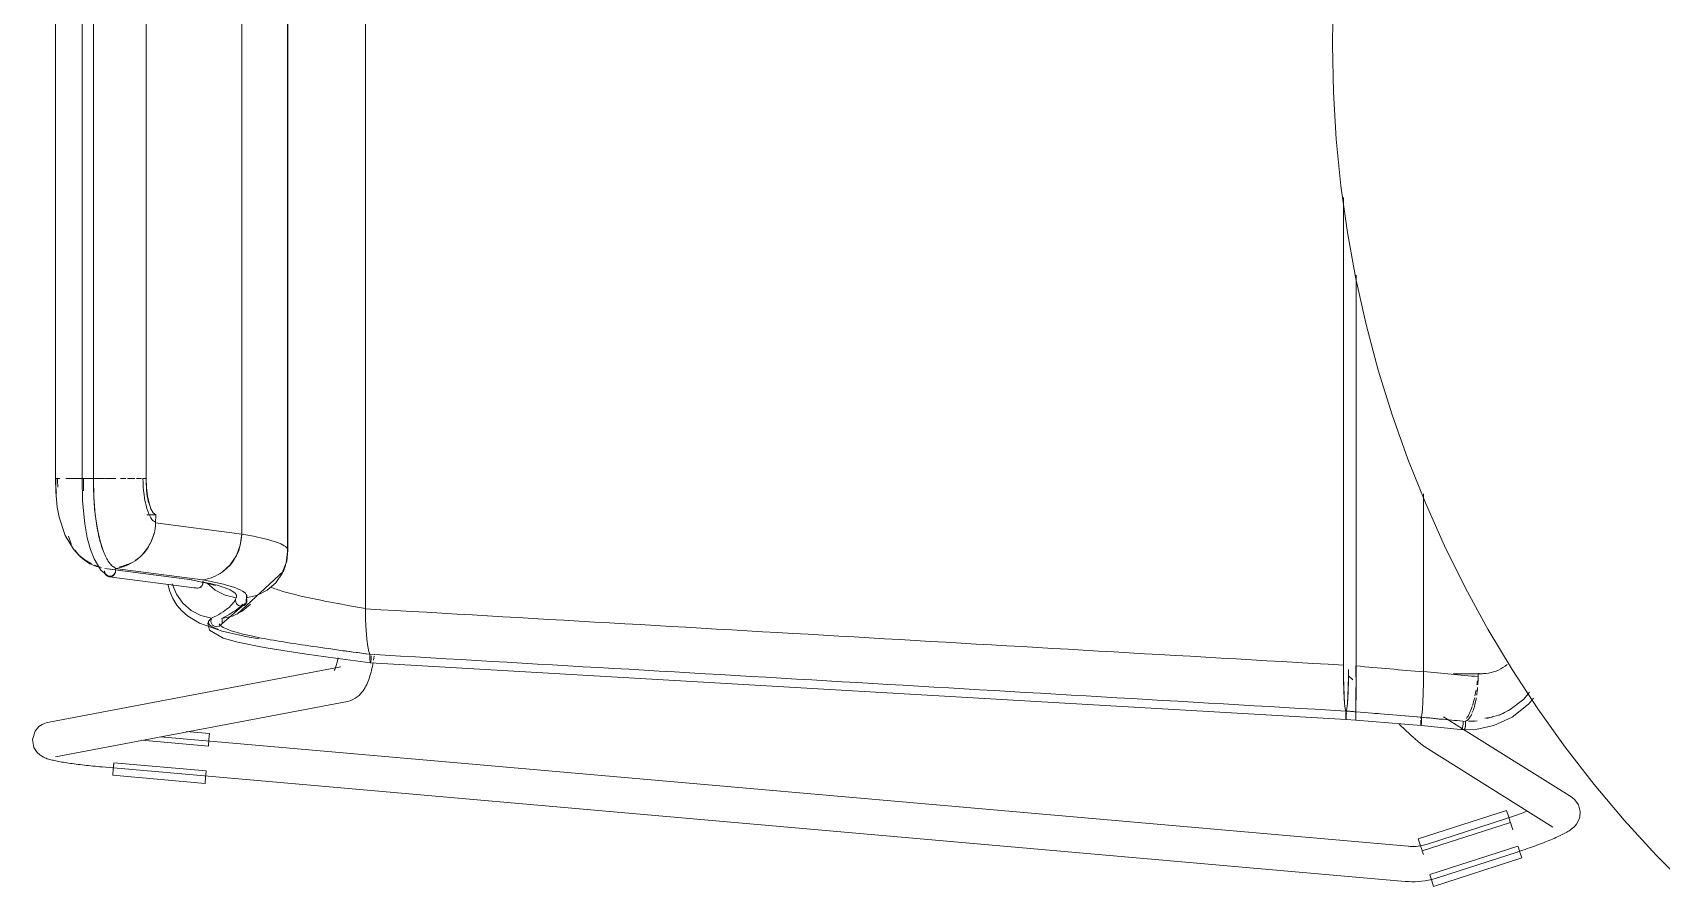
# Model space of a CAD drawing. Header units: millimetres. Extents: x 155927 to 326028, y -36033 to 97293.
# Drawn here: x 229478 to 230032, y 12018 to 12309 of the extents above; entities that cross this region are included whole.
import ezdxf

# ---------------------------------------------------------------- set-up
doc = ezdxf.new("R2010")
doc.units = ezdxf.units.MM
doc.header["$MEASUREMENT"] = 0
doc.layers.add('I-FURN', color=8, linetype='CONTINUOUS', lineweight=9)

msp = doc.modelspace()

# ---------------------------------------------------------------- linework, layer by layer
at = {"layer": 'I-FURN'}
for p, q in [((229591.35, 12496.86), (229591.35, 12113.46)), ((229591.35, 12113.38), (229591.35, 12496.86)), ((229564.85, 12477.55), (229564.85, 12132.77)), ((229564.85, 12132.77), (229564.85, 12477.55)), ((229549.25, 12471.51), (229549.25, 12138.8)), ((229549.25, 12138.8), (229549.25, 12471.51)), ((229485.88, 12452.58), (229485.88, 12157.73)), ((229494.92, 12452.58), (229494.92, 12157.73)), ((229498.88, 12157.73), (229498.88, 12452.58)), ((229516.72, 12452.58), (229516.72, 12157.73)), ((229516.78, 12157.73), (229516.78, 12452.58)), ((229565, 12133.3), (229565, 12438.1)), ((229920.48, 12313.79), (229920.38, 12305.16)), ((229920.38, 12305.16), (229920.7, 12289.16)), ((229920.7, 12289.16), (229921.66, 12273.19)), ((229921.66, 12273.19), (229923.26, 12257.27)), ((229923.26, 12257.27), (229925.49, 12241.43)), ((229924.08, 12253.3), (229924.08, 12094.21)), ((229924.08, 12094.21), (229924.08, 12253.3)), ((229925.49, 12241.43), (229928.36, 12225.69)), ((229928.36, 12225.69), (229931.85, 12210.08)), ((229928.4, 12226.94), (229928.4, 12093.94)), ((229928.4, 12093.94), (229928.4, 12226.94)), ((229931.85, 12210.08), (229935.96, 12194.62)), ((229935.96, 12194.62), (229940.69, 12179.33)), ((229940.69, 12179.33), (229946.03, 12164.25)), ((229946.03, 12164.25), (229951.96, 12149.39)), ((229485.88, 12157.73), (229486.05, 12157.73)), ((229485.96, 12153.21), (229485.88, 12157.73)), ((229487.37, 12157.73), (229485.9, 12157.73)), ((229491.98, 12157.73), (229489.4, 12157.73)), ((229492.13, 12157.73), (229495.16, 12157.73)), ((229495.16, 12157.73), (229492.15, 12157.73)), ((229498.87, 12157.73), (229494.92, 12157.73)), ((229495.06, 12150.17), (229494.92, 12157.73)), ((229494.92, 12157.73), (229494.99, 12157.73)), ((229494.99, 12157.73), (229495.18, 12157.73)), ((229495.18, 12157.73), (229495.49, 12157.73)), ((229495.49, 12157.73), (229495.88, 12157.73)), ((229495.88, 12157.73), (229496.33, 12157.73)), ((229496.33, 12157.73), (229496.82, 12157.73)), ((229496.82, 12157.73), (229497.32, 12157.73)), ((229497.32, 12157.73), (229497.8, 12157.73)), ((229497.8, 12157.73), (229498.21, 12157.73)), ((229498.21, 12157.73), (229498.54, 12157.73)), ((229498.54, 12157.73), (229498.77, 12157.73)), ((229498.77, 12157.73), (229498.87, 12157.73)), ((229498.85, 12157.73), (229502.66, 12157.73)), ((229502.66, 12157.73), (229498.85, 12157.73)), ((229498.88, 12157.73), (229498.96, 12151.32)), ((229506.41, 12157.73), (229502.86, 12157.73)), ((229509.88, 12157.73), (229508.04, 12157.73)), ((229510.37, 12157.73), (229511.69, 12157.73)), ((229512.87, 12157.73), (229511.68, 12157.73)), ((229515.19, 12157.73), (229513.45, 12157.73)), ((229516.89, 12154.69), (229516.78, 12157.73)), ((229517.21, 12151.84), (229516.89, 12154.69)), ((229486.48, 12148), (229485.96, 12153.21)), ((229487.13, 12144.51), (229486.48, 12148)), ((229495.86, 12142.28), (229495.06, 12150.17)), ((229498.96, 12151.32), (229499.44, 12145.33)), ((229517.72, 12149.35), (229517.21, 12151.84)), ((229518.39, 12147.37), (229517.72, 12149.35)), ((229951.36, 12092), (229951.36, 12152.49)), ((229951.36, 12152.49), (229951.36, 12092)), ((229951.96, 12149.39), (229958.48, 12134.78)), ((229489.15, 12138.36), (229487.13, 12144.51)), ((229496.73, 12137.57), (229495.86, 12142.28)), ((229499.44, 12145.33), (229500.27, 12139.9)), ((229517.03, 12145.38), (229520.04, 12145.38)), ((229519.18, 12146.02), (229518.39, 12147.37)), ((229520.04, 12145.38), (229519.18, 12146.02)), ((229519.97, 12142.66), (229520.04, 12145.38)), ((229549.25, 12138.8), (229519.97, 12142.66)), ((229492.02, 12133.64), (229489.15, 12138.36)), ((229497.81, 12133.53), (229496.73, 12137.57)), ((229500.27, 12139.9), (229501.08, 12136.4)), ((229548.77, 12135.03), (229549.25, 12138.8)), ((229493.86, 12131.66), (229492.02, 12133.64)), ((229495.93, 12129.99), (229493.86, 12131.66)), ((229499, 12130.36), (229497.81, 12133.53)), ((229501.08, 12136.4), (229501.95, 12133.57)), ((229501.95, 12133.57), (229502.14, 12133.06)), ((229545.37, 12128.37), (229547.45, 12131.49)), ((229547.45, 12131.49), (229548.77, 12135.03)), ((229564.84, 12132.77), (229564.37, 12128.98)), ((229564.37, 12128.97), (229564.85, 12132.77)), ((229564.56, 12129.55), (229565, 12133.3)), ((229958.48, 12134.78), (229965.59, 12120.45)), ((229498.19, 12128.66), (229495.93, 12129.99)), ((229501.3, 12126.53), (229499, 12130.36)), ((229503.69, 12124.64), (229501.3, 12126.53)), ((229532.32, 12123.27), (229502.63, 12127.12)), ((229508.6, 12126.35), (229503.82, 12126.97)), ((229535.87, 12123.25), (229506.17, 12127.1)), ((229542.63, 12125.88), (229545.37, 12128.37)), ((229547.73, 12111.59), (229563.43, 12126.19)), ((229562.83, 12125.09), (229564.56, 12129.55)), ((229564.37, 12128.98), (229563, 12125.41)), ((229563.01, 12125.4), (229564.37, 12128.97)), ((229563.43, 12126.19), (229564.13, 12128.11)), ((229533.96, 12120.42), (229504.19, 12124.28)), ((229524.11, 12121.74), (229524.77, 12119.23)), ((229525.63, 12121.88), (229527.03, 12118.36)), ((229537.83, 12122.02), (229531.54, 12123.4)), ((229533.29, 12120.66), (229533.73, 12120.48)), ((229533.73, 12120.48), (229534.2, 12120.41)), ((229534.2, 12120.41), (229534.67, 12120.48)), ((229534.67, 12120.48), (229535.11, 12120.67)), ((229535.11, 12120.67), (229535.49, 12120.96)), ((229535.49, 12120.96), (229535.79, 12121.34)), ((229535.79, 12121.34), (229535.98, 12121.8)), ((229535.98, 12121.8), (229536.06, 12122.29)), ((229536.06, 12122.29), (229536.03, 12122.78)), ((229537.36, 12122.27), (229540.24, 12119.76)), ((229540.27, 12121.27), (229537.83, 12122.02)), ((229560.83, 12122.27), (229557.96, 12119.76)), ((229557.96, 12119.76), (229560.84, 12122.27)), ((229563, 12125.41), (229560.83, 12122.27)), ((229560.84, 12122.27), (229563.01, 12125.4)), ((229965.59, 12120.45), (229973.26, 12106.41)), ((229524.77, 12119.23), (229525.8, 12116.86)), ((229525.8, 12116.86), (229527.18, 12114.67)), ((229527.03, 12118.36), (229529.2, 12115.28)), ((229527.18, 12114.67), (229528.86, 12112.69)), ((229529.2, 12115.28), (229532.03, 12112.8)), ((229540.24, 12119.76), (229543.63, 12118.01)), ((229541.54, 12107.48), (229550.95, 12115.6)), ((229543.63, 12118.01), (229547.35, 12117.11)), ((229547.06, 12116.44), (229547.24, 12116.87)), ((229547.15, 12116.15), (229547.19, 12116.65)), ((229547.19, 12116.64), (229547.15, 12116.15)), ((229547.23, 12115.66), (229547.15, 12116.15)), ((229547.15, 12116.15), (229547.23, 12115.65)), ((229547.19, 12116.65), (229547.35, 12117.12)), ((229547.35, 12117.11), (229547.19, 12116.64)), ((229547.43, 12115.21), (229547.23, 12115.66)), ((229547.23, 12115.65), (229547.43, 12115.2)), ((229547.75, 12114.82), (229547.43, 12115.21)), ((229547.43, 12115.2), (229547.75, 12114.82)), ((229548.15, 12114.53), (229547.75, 12114.82)), ((229547.75, 12114.82), (229548.15, 12114.53)), ((229548.61, 12114.34), (229548.15, 12114.53)), ((229548.15, 12114.53), (229548.61, 12114.34)), ((229552.24, 12114.93), (229549.4, 12112.54)), ((229549.4, 12112.53), (229552.24, 12114.93)), ((229550.05, 12114.53), (229549.59, 12114.34)), ((229549.59, 12114.34), (229550.05, 12114.53)), ((229550.45, 12114.82), (229550.05, 12114.53)), ((229550.05, 12114.53), (229550.46, 12114.82)), ((229550.77, 12115.21), (229550.45, 12114.82)), ((229550.46, 12114.82), (229550.77, 12115.2)), ((229550.97, 12115.66), (229550.77, 12115.21)), ((229550.77, 12115.2), (229550.97, 12115.65)), ((229550.82, 12115.3), (229550.87, 12118.18)), ((229550.85, 12117.11), (229554.57, 12118.01)), ((229550.85, 12117.12), (229551.01, 12116.65)), ((229551.02, 12116.64), (229550.85, 12117.11)), ((229551.05, 12116.15), (229550.97, 12115.66)), ((229550.97, 12115.65), (229551.05, 12116.15)), ((229551.01, 12116.65), (229551.05, 12116.15)), ((229551.05, 12116.15), (229551.02, 12116.64)), ((229557.96, 12119.76), (229554.57, 12118.01)), ((229554.57, 12118.01), (229557.96, 12119.76)), ((229528.86, 12112.69), (229530.82, 12110.95)), ((229530.82, 12110.95), (229534.94, 12108.45)), ((229532.03, 12112.8), (229535.35, 12111.06)), ((229535.35, 12111.06), (229538.98, 12110.16)), ((229537.76, 12108.33), (229538.06, 12109.25)), ((229538.77, 12109.19), (229538.82, 12109.69)), ((229538.81, 12109.68), (229538.77, 12109.19)), ((229538.85, 12108.69), (229538.77, 12109.19)), ((229538.77, 12109.19), (229538.85, 12108.69)), ((229538.98, 12110.16), (229538.81, 12109.68)), ((229538.82, 12109.69), (229538.98, 12110.16)), ((229546.08, 12110.9), (229542.46, 12110.1)), ((229542.46, 12110.1), (229542.61, 12109.63)), ((229542.47, 12110.1), (229546.08, 12110.89)), ((229542.62, 12109.63), (229542.47, 12110.1)), ((229542.64, 12109.13), (229542.55, 12108.64)), ((229542.56, 12108.64), (229542.65, 12109.13)), ((229542.61, 12109.63), (229542.64, 12109.13)), ((229542.65, 12109.13), (229542.62, 12109.63)), ((229549.4, 12112.54), (229546.08, 12110.9)), ((229546.08, 12110.89), (229549.4, 12112.53)), ((229549.1, 12114.28), (229548.61, 12114.34)), ((229548.61, 12114.34), (229549.1, 12114.27)), ((229549.59, 12114.34), (229549.1, 12114.28)), ((229549.1, 12114.27), (229549.59, 12114.34)), ((229591.35, 12113.46), (229591.4, 12109.69)), ((229591.41, 12109.69), (229591.35, 12113.38)), ((229591.4, 12109.69), (229591.56, 12106.15)), ((229591.56, 12106.15), (229591.41, 12109.63)), ((229534.94, 12108.45), (229542.56, 12105.77)), ((229538.29, 12106.15), (229537.76, 12108.33)), ((229542.93, 12103.38), (229538.29, 12106.15)), ((229539.04, 12108.24), (229538.85, 12108.69)), ((229538.85, 12108.69), (229539.04, 12108.24)), ((229539.35, 12107.85), (229539.04, 12108.24)), ((229539.04, 12108.24), (229539.35, 12107.85)), ((229539.74, 12107.55), (229539.35, 12107.85)), ((229539.35, 12107.85), (229539.74, 12107.55)), ((229540.2, 12107.36), (229539.74, 12107.55)), ((229539.74, 12107.55), (229540.2, 12107.35)), ((229540.68, 12107.28), (229540.2, 12107.36)), ((229540.2, 12107.35), (229540.68, 12107.28)), ((229541.17, 12107.34), (229540.68, 12107.28)), ((229540.68, 12107.28), (229541.17, 12107.34)), ((229541.63, 12107.52), (229541.17, 12107.34)), ((229541.17, 12107.34), (229541.63, 12107.52)), ((229541.81, 12107.63), (229541.59, 12107.5)), ((229542.03, 12107.81), (229541.63, 12107.52)), ((229541.63, 12107.52), (229542.03, 12107.81)), ((229542.35, 12108.19), (229542.03, 12107.81)), ((229542.03, 12107.81), (229542.35, 12108.19)), ((229542.55, 12108.64), (229542.35, 12108.19)), ((229542.35, 12108.19), (229542.56, 12108.64)), ((229542.56, 12105.77), (229551.08, 12103.88)), ((229551.08, 12103.88), (229555.15, 12103.15)), ((229591.56, 12106.15), (229591.8, 12103.05)), ((229591.8, 12103.05), (229591.56, 12106.11)), ((229973.26, 12106.41), (229981.48, 12092.68)), ((229547.92, 12101.97), (229542.93, 12103.38)), ((229556.94, 12100.17), (229547.92, 12101.97)), ((229563.26, 12099.13), (229556.94, 12100.17)), ((229571.28, 12097.95), (229563.26, 12099.13)), ((229581.21, 12096.6), (229571.28, 12097.95)), ((229591.8, 12103.05), (229592.11, 12100.56)), ((229592.11, 12100.56), (229591.8, 12103.02)), ((229592.11, 12100.56), (229592.48, 12098.81)), ((229592.48, 12098.81), (229592.11, 12100.55)), ((229592.88, 12097.91), (229592.48, 12098.81)), ((229592.48, 12098.81), (229592.88, 12097.91)), ((229592.88, 12097.91), (229592.86, 12097.44)), ((229592.86, 12097.44), (229592.88, 12097.91)), ((229582.98, 12093.64), (229483.69, 12074.83)), ((229580.75, 12092.42), (229580.77, 12092.44)), ((229580.77, 12092.44), (229580.81, 12092.52)), ((229580.81, 12092.52), (229580.86, 12092.6)), ((229580.86, 12092.6), (229580.93, 12092.76)), ((229580.93, 12092.76), (229581.02, 12092.95)), ((229581.02, 12092.95), (229581.12, 12093.18)), ((229581.12, 12093.18), (229581.22, 12093.45)), ((229593.06, 12095.04), (229581.21, 12096.6)), ((229581.22, 12093.45), (229581.32, 12093.76)), ((229581.32, 12093.76), (229581.43, 12094.09)), ((229581.43, 12094.09), (229581.54, 12094.46)), ((229581.54, 12094.46), (229581.65, 12094.85)), ((229581.65, 12094.85), (229581.75, 12095.27)), ((229581.75, 12095.27), (229581.86, 12095.72)), ((229581.86, 12095.72), (229581.96, 12096.19)), ((229581.96, 12096.19), (229582.06, 12096.68)), ((229592.86, 12097.44), (229592.85, 12096.94)), ((229592.85, 12096.94), (229592.86, 12097.44)), ((229592.85, 12096.94), (229592.86, 12096.45)), ((229592.86, 12096.44), (229592.85, 12096.94)), ((229592.86, 12096.45), (229592.88, 12095.99)), ((229592.88, 12095.99), (229592.86, 12096.44)), ((229592.88, 12095.99), (229592.92, 12095.61)), ((229592.92, 12095.6), (229592.88, 12095.99)), ((229592.92, 12095.61), (229592.96, 12095.31)), ((229592.96, 12095.3), (229592.92, 12095.6)), ((229592.96, 12095.31), (229593.01, 12095.12)), ((229593.01, 12095.11), (229592.96, 12095.3)), ((229593.01, 12095.12), (229593.06, 12095.04)), ((229593.06, 12095.04), (229593.01, 12095.11)), ((229593.06, 12095.04), (229593.12, 12095.11)), ((229593.12, 12095.1), (229593.06, 12095.04)), ((229593.06, 12095.04), (229924.97, 12075.75)), ((229593.12, 12095.11), (229593.17, 12095.29)), ((229593.17, 12095.29), (229593.12, 12095.1)), ((229593.17, 12095.29), (229593.21, 12095.58)), ((229593.21, 12095.58), (229593.17, 12095.29)), ((229593.21, 12095.58), (229593.25, 12095.96)), ((229593.25, 12095.96), (229593.21, 12095.58)), ((229593.25, 12095.96), (229593.27, 12096.41)), ((229593.27, 12096.41), (229593.25, 12095.96)), ((229593.25, 12091.8), (229593.42, 12092.45)), ((229593.27, 12096.41), (229593.28, 12096.9)), ((229593.28, 12096.9), (229593.27, 12096.41)), ((229593.28, 12096.9), (229593.28, 12097.4)), ((229593.28, 12097.4), (229593.28, 12096.9)), ((229593.42, 12092.45), (229593.57, 12093.1)), ((229593.57, 12093.1), (229593.71, 12093.77)), ((229593.71, 12093.77), (229593.85, 12094.45)), ((229593.85, 12094.45), (229593.97, 12095.15)), ((229594.09, 12095.85), (229594.2, 12096.56)), ((229594.2, 12096.56), (229594.3, 12097.29)), ((229924.08, 12094.21), (229924.11, 12090.42)), ((229925.84, 12090.41), (229925.86, 12092.67)), ((229928.27, 12090.15), (229928.27, 12093.93)), ((229928.27, 12093.93), (229928.27, 12090.15)), ((229928.4, 12093.94), (229928.39, 12090.16)), ((229928.39, 12090.15), (229928.4, 12093.94)), ((229981.48, 12092.68), (229990.25, 12079.3)), ((229591.23, 12086.56), (229591.52, 12087.1)), ((229591.52, 12087.1), (229591.79, 12087.65)), ((229591.79, 12087.65), (229592.04, 12088.21)), ((229592.04, 12088.21), (229592.28, 12088.78)), ((229592.28, 12088.78), (229592.5, 12089.36)), ((229592.5, 12089.36), (229592.71, 12089.95)), ((229592.71, 12089.95), (229592.9, 12090.56)), ((229592.9, 12090.56), (229593.08, 12091.17)), ((229593.08, 12091.17), (229593.25, 12091.8)), ((229924.11, 12090.42), (229924.18, 12086.86)), ((229924.18, 12086.86), (229924.31, 12083.73)), ((229925.64, 12083.74), (229925.76, 12086.86)), ((229925.72, 12090.72), (229927.25, 12089.24)), ((229925.76, 12086.86), (229925.84, 12090.41)), ((229928.39, 12090.15), (229928.39, 12086.59)), ((229928.39, 12086.59), (229928.39, 12090.15)), ((229951.34, 12088.14), (229951.26, 12084.7)), ((229951.26, 12084.7), (229951.34, 12088.14)), ((229951.34, 12088.24), (229951.36, 12092)), ((229951.36, 12091.88), (229951.34, 12088.24)), ((229961.41, 12091.29), (229971.16, 12091.29)), ((229969.92, 12091.35), (229969.92, 12090.3)), ((229485.93, 12063.04), (229585.22, 12081.85)), ((229585.22, 12081.85), (229586.2, 12082.11)), ((229586.2, 12082.11), (229587.1, 12082.47)), ((229587.1, 12082.47), (229587.89, 12082.91)), ((229587.89, 12082.91), (229588.58, 12083.39)), ((229588.58, 12083.39), (229589.17, 12083.9)), ((229589.17, 12083.9), (229589.69, 12084.42)), ((229589.69, 12084.42), (229590.15, 12084.95)), ((229590.15, 12084.95), (229590.55, 12085.49)), ((229590.55, 12085.49), (229590.91, 12086.02)), ((229590.91, 12086.02), (229591.23, 12086.56)), ((229924.31, 12083.73), (229924.47, 12081.23)), ((229924.47, 12081.23), (229924.66, 12079.48)), ((229925.28, 12079.5), (229925.48, 12081.25)), ((229925.48, 12081.25), (229925.64, 12083.74)), ((229928.29, 12083.47), (229928.28, 12086.6)), ((229928.28, 12086.59), (229928.29, 12083.47)), ((229928.3, 12080.97), (229928.29, 12083.47)), ((229928.29, 12083.47), (229928.3, 12080.97)), ((229928.38, 12083.45), (229928.37, 12080.95)), ((229928.37, 12080.95), (229928.38, 12083.45)), ((229928.39, 12086.59), (229928.38, 12083.46)), ((229928.38, 12083.45), (229928.39, 12086.59)), ((229951, 12079.13), (229951.15, 12081.61)), ((229951.15, 12081.56), (229951, 12079.12)), ((229951.15, 12081.61), (229951.26, 12084.7)), ((229951.26, 12084.64), (229951.15, 12081.6)), ((229985.42, 12082.62), (229980.85, 12079.13)), ((229987.42, 12085.01), (229985.42, 12082.62)), ((229988.77, 12082.99), (229987.08, 12080.89)), ((229924.66, 12079.48), (229924.87, 12078.59)), ((229924.87, 12078.59), (229924.86, 12078.12)), ((229924.86, 12078.12), (229924.86, 12077.62)), ((229924.86, 12077.62), (229924.87, 12077.13)), ((229924.87, 12077.13), (229924.88, 12076.68)), ((229924.88, 12076.68), (229924.9, 12076.3)), ((229924.9, 12076.3), (229924.92, 12076.01)), ((229924.92, 12076.01), (229924.95, 12075.82)), ((229924.95, 12075.82), (229924.97, 12075.75)), ((229924.97, 12075.75), (229925, 12075.82)), ((229928.33, 12075.48), (229924.97, 12075.75)), ((229925, 12075.82), (229925.03, 12076.01)), ((229925.03, 12076.01), (229925.05, 12076.3)), ((229925.05, 12076.3), (229925.07, 12076.69)), ((229925.07, 12078.59), (229925.28, 12079.5)), ((229925.08, 12078.13), (229925.07, 12078.59)), ((229925.07, 12076.69), (229925.08, 12077.14)), ((229925.08, 12077.63), (229925.08, 12078.13)), ((229925.08, 12077.14), (229925.08, 12077.63)), ((229928.31, 12079.22), (229928.3, 12080.97)), ((229928.3, 12080.97), (229928.31, 12079.22)), ((229928.32, 12077.85), (229928.33, 12078.32)), ((229928.33, 12078.32), (229928.32, 12077.85)), ((229928.32, 12077.36), (229928.32, 12077.85)), ((229928.32, 12077.85), (229928.32, 12077.35)), ((229928.33, 12076.87), (229928.32, 12077.36)), ((229928.32, 12077.35), (229928.33, 12076.86)), ((229928.33, 12076.42), (229928.33, 12076.87)), ((229928.33, 12076.86), (229928.33, 12076.41)), ((229928.33, 12076.03), (229928.33, 12076.42)), ((229928.33, 12076.41), (229928.33, 12076.03)), ((229928.35, 12079.21), (229928.34, 12078.32)), ((229928.34, 12078.32), (229928.35, 12079.2)), ((229928.34, 12078.32), (229928.34, 12077.85)), ((229928.34, 12077.84), (229928.34, 12078.32)), ((229928.34, 12077.85), (229928.34, 12077.35)), ((229928.34, 12077.35), (229928.34, 12077.84)), ((229928.34, 12077.35), (229928.34, 12076.86)), ((229928.34, 12076.86), (229928.34, 12077.35)), ((229928.34, 12076.86), (229928.34, 12076.41)), ((229928.34, 12076.41), (229928.34, 12076.86)), ((229928.34, 12076.41), (229928.34, 12076.03)), ((229928.34, 12076.02), (229928.34, 12076.41)), ((229928.34, 12076.03), (229928.34, 12075.73)), ((229928.34, 12075.73), (229928.34, 12076.02)), ((229928.37, 12080.68), (229928.35, 12079.21)), ((229928.35, 12079.2), (229928.37, 12080.68)), ((229950.44, 12076.49), (229950.43, 12076.02)), ((229950.43, 12076.02), (229950.44, 12076.49)), ((229950.82, 12077.39), (229950.63, 12076.5)), ((229950.63, 12076.5), (229950.82, 12077.39)), ((229950.63, 12076.03), (229950.63, 12076.5)), ((229950.63, 12076.5), (229950.63, 12076.03)), ((229950.64, 12075.53), (229950.63, 12076.03)), ((229950.63, 12076.03), (229950.64, 12075.54)), ((229950.82, 12077.39), (229951, 12079.13)), ((229951, 12079.11), (229950.82, 12077.39)), ((229964.62, 12072.53), (229958.17, 12076.57)), ((229981.55, 12076.55), (229975.24, 12073.65)), ((229980.85, 12079.13), (229977.16, 12077.22)), ((229987.08, 12080.89), (229981.55, 12076.55)), ((229990.25, 12079.3), (229999.55, 12066.28)), ((229478.93, 12071.69), (229478.1, 12068.94)), ((229478.93, 12071.69), (229480.26, 12073.27)), ((229480.26, 12073.27), (229481.34, 12074.01)), ((229481.34, 12074.01), (229482.14, 12074.39)), ((229482.14, 12074.39), (229482.76, 12074.6)), ((229482.76, 12074.6), (229483.28, 12074.74)), ((229483.28, 12074.74), (229483.69, 12074.83)), ((229538.28, 12070.89), (229530.38, 12071.59)), ((229538.28, 12070.89), (229538.1, 12068.85)), ((229928.33, 12075.55), (229928.33, 12075.48)), ((229928.33, 12075.48), (229928.33, 12075.55)), ((229928.33, 12075.54), (229928.33, 12075.48)), ((229928.33, 12075.48), (229928.33, 12075.54)), ((229928.33, 12075.48), (229950.53, 12073.65)), ((229943.49, 12073.68), (229943.02, 12074.12)), ((229943.96, 12073.25), (229943.49, 12073.68)), ((229944.41, 12072.82), (229943.96, 12073.25)), ((229944.85, 12072.41), (229944.41, 12072.82)), ((229945.29, 12072.01), (229944.85, 12072.41)), ((229945.71, 12071.62), (229945.29, 12072.01)), ((229946.13, 12071.24), (229945.71, 12071.62)), ((229946.53, 12070.87), (229946.13, 12071.24)), ((229946.92, 12070.51), (229946.53, 12070.87)), ((229947.3, 12070.17), (229946.92, 12070.51)), ((229947.66, 12069.84), (229947.3, 12070.17)), ((229950.43, 12075.52), (229950.43, 12075.03)), ((229950.43, 12075.03), (229950.43, 12075.52)), ((229950.43, 12075.03), (229950.45, 12074.58)), ((229950.45, 12074.58), (229950.43, 12075.03)), ((229950.45, 12074.58), (229950.46, 12074.19)), ((229950.46, 12074.2), (229950.45, 12074.58)), ((229950.48, 12073.9), (229950.46, 12074.2)), ((229950.46, 12074.19), (229950.48, 12073.9)), ((229950.48, 12073.9), (229950.51, 12073.71)), ((229950.51, 12073.72), (229950.48, 12073.9)), ((229950.53, 12073.65), (229950.51, 12073.72)), ((229950.51, 12073.71), (229950.53, 12073.65)), ((229950.56, 12073.72), (229950.53, 12073.65)), ((229950.53, 12073.65), (229950.56, 12073.72)), ((229950.53, 12073.65), (229965.02, 12072.23)), ((229950.56, 12073.72), (229950.58, 12073.91)), ((229950.61, 12074.21), (229950.58, 12073.91)), ((229950.58, 12073.91), (229950.61, 12074.2)), ((229950.61, 12074.2), (229950.62, 12074.59)), ((229950.62, 12074.59), (229950.61, 12074.21)), ((229950.63, 12075.05), (229950.62, 12074.59)), ((229950.62, 12074.59), (229950.63, 12075.04)), ((229950.64, 12075.54), (229950.63, 12075.05)), ((229950.63, 12075.04), (229950.64, 12075.53)), ((229969.59, 12072.44), (229964.13, 12072.35)), ((230001.76, 12049.26), (229964.99, 12072.3)), ((229975.24, 12073.65), (229969.59, 12072.44)), ((229478.1, 12068.94), (229478.58, 12066.18)), ((229478.58, 12066.18), (229479.62, 12064.52)), ((229515.3, 12068.65), (229537.91, 12066.66)), ((229946.15, 12032.56), (229521.65, 12069.86)), ((229538.1, 12068.85), (229537.92, 12066.78)), ((229948.01, 12069.52), (229947.66, 12069.84)), ((229948.35, 12069.22), (229948.01, 12069.52)), ((229948.67, 12068.93), (229948.35, 12069.22)), ((229948.98, 12068.66), (229948.67, 12068.93)), ((229949.28, 12068.4), (229948.98, 12068.66)), ((229949.56, 12068.16), (229949.28, 12068.4)), ((229949.82, 12067.93), (229949.56, 12068.16)), ((229950.07, 12067.72), (229949.82, 12067.93)), ((229950.31, 12067.52), (229950.07, 12067.72)), ((229950.55, 12067.33), (229950.31, 12067.52)), ((229950.77, 12067.15), (229950.55, 12067.33)), ((229950.99, 12066.97), (229950.77, 12067.15)), ((229951.22, 12066.8), (229950.99, 12066.97)), ((229951.48, 12066.62), (229951.22, 12066.8)), ((229951.8, 12066.4), (229951.48, 12066.62)), ((229951.8, 12066.4), (229995.38, 12039.1)), ((229999.55, 12066.28), (230009.35, 12053.64)), ((229479.62, 12064.52), (229480.53, 12063.67)), ((229480.53, 12063.67), (229481.24, 12063.19)), ((229481.24, 12063.19), (229481.8, 12062.89)), ((229481.8, 12062.89), (229482.27, 12062.67)), ((229482.27, 12062.67), (229482.7, 12062.5)), ((229482.7, 12062.5), (229483.1, 12062.36)), ((229483.1, 12062.36), (229483.5, 12062.23)), ((229483.5, 12062.23), (229483.89, 12062.12)), ((229483.89, 12062.12), (229484.3, 12062.01)), ((229484.3, 12062.01), (229484.71, 12061.91)), ((229484.71, 12061.91), (229485.14, 12061.81)), ((229485.14, 12061.81), (229485.58, 12061.71)), ((229485.58, 12061.71), (229486.04, 12061.61)), ((229486.04, 12061.61), (229486.52, 12061.52)), ((229486.52, 12061.52), (229487.01, 12061.42)), ((229487.01, 12061.42), (229487.53, 12061.33)), ((229487.53, 12061.33), (229488.06, 12061.23)), ((229488.06, 12061.23), (229488.61, 12061.14)), ((229488.61, 12061.14), (229489.18, 12061.05)), ((229489.18, 12061.05), (229489.77, 12060.96)), ((229489.77, 12060.96), (229490.37, 12060.87)), ((229490.37, 12060.87), (229490.99, 12060.78)), ((229490.99, 12060.78), (229491.62, 12060.69)), ((229491.62, 12060.69), (229492.27, 12060.6)), ((229492.27, 12060.6), (229492.94, 12060.51)), ((229492.94, 12060.51), (229493.61, 12060.42)), ((229493.61, 12060.42), (229494.3, 12060.34)), ((229494.3, 12060.34), (229495, 12060.25)), ((229495, 12060.25), (229495.71, 12060.17)), ((229495.71, 12060.17), (229496.43, 12060.09)), ((229496.43, 12060.09), (229497.15, 12060.01)), ((229497.15, 12060.01), (229497.88, 12059.93)), ((229497.88, 12059.93), (229498.62, 12059.85)), ((229498.62, 12059.85), (229499.37, 12059.78)), ((229499.37, 12059.78), (229500.12, 12059.71)), ((229500.12, 12059.71), (229500.87, 12059.64)), ((229500.87, 12059.64), (229501.62, 12059.57)), ((229501.62, 12059.57), (229501.78, 12059.56)), ((229501.78, 12059.56), (229945.1, 12020.61)), ((229505.56, 12058.78), (229505.74, 12060.85)), ((229537.17, 12058.21), (229505.75, 12060.97)), ((229505.38, 12056.74), (229505.56, 12058.78)), ((229536.79, 12053.98), (229505.38, 12056.74)), ((229536.97, 12056.03), (229536.79, 12053.98)), ((229537.15, 12058.09), (229536.97, 12056.03)), ((230009.35, 12053.64), (230019.66, 12041.4)), ((230002.88, 12048.37), (230001.76, 12049.26)), ((230002.88, 12048.37), (230004.1, 12046.64)), ((229979.57, 12044.74), (229949.57, 12035.05)), ((229979.57, 12044.74), (229980.2, 12042.78)), ((229980.2, 12042.78), (229980.84, 12040.81)), ((229981.23, 12042.58), (229980.54, 12042.35)), ((229981.92, 12042.82), (229981.23, 12042.58)), ((229982.6, 12043.05), (229981.92, 12042.82)), ((229983.27, 12043.28), (229982.6, 12043.05)), ((229983.94, 12043.52), (229983.27, 12043.28)), ((229984.59, 12043.76), (229983.94, 12043.52)), ((229985.24, 12043.99), (229984.59, 12043.76)), ((229985.88, 12044.23), (229985.24, 12043.99)), ((229986.5, 12044.46), (229985.88, 12044.23)), ((230004.52, 12042.44), (230003.99, 12041.06)), ((230004.1, 12046.64), (230004.69, 12044.41)), ((230004.69, 12044.41), (230004.52, 12042.44)), ((229950.87, 12031.01), (229980.88, 12040.69)), ((229979.52, 12042.02), (229952.71, 12033.31)), ((229979.85, 12042.13), (229979.52, 12042.02)), ((229980.54, 12042.35), (229979.85, 12042.13)), ((229981.71, 12038.12), (229980.91, 12040.6)), ((229999.21, 12036.9), (229998.77, 12036.67)), ((229999.64, 12037.13), (229999.21, 12036.9)), ((230000.05, 12037.36), (229999.64, 12037.13)), ((230000.45, 12037.59), (230000.05, 12037.36)), ((230000.84, 12037.84), (230000.45, 12037.59)), ((230001.22, 12038.09), (230000.84, 12037.84)), ((230001.61, 12038.37), (230001.22, 12038.09)), ((230002.02, 12038.68), (230001.61, 12038.37)), ((230002.44, 12039.05), (230002.02, 12038.68)), ((230002.91, 12039.52), (230002.44, 12039.05)), ((230003.43, 12040.14), (230002.91, 12039.52)), ((230003.99, 12041.06), (230003.43, 12040.14)), ((230019.66, 12041.4), (230030.45, 12029.59)), ((229946.18, 12032.56), (229946.15, 12032.56)), ((229946.84, 12032.51), (229946.18, 12032.56)), ((229947.5, 12032.5), (229946.84, 12032.51)), ((229948.16, 12032.51), (229947.5, 12032.5)), ((229948.82, 12032.54), (229948.16, 12032.51)), ((229949.48, 12032.6), (229948.82, 12032.54)), ((229950.14, 12032.69), (229949.48, 12032.6)), ((229950.2, 12033.1), (229949.57, 12035.05)), ((229950.79, 12032.81), (229950.14, 12032.69)), ((229950.83, 12031.12), (229950.2, 12033.1)), ((229951.44, 12032.95), (229950.79, 12032.81)), ((229952.08, 12033.11), (229951.44, 12032.95)), ((229952.71, 12033.31), (229952.08, 12033.11)), ((229983.48, 12032.62), (229953.48, 12022.94)), ((229983.52, 12032.51), (229984.16, 12030.53)), ((229985.9, 12031.49), (229985.16, 12031.25)), ((229986.63, 12031.75), (229985.9, 12031.49)), ((229987.35, 12032), (229986.63, 12031.75)), ((229988.06, 12032.25), (229987.35, 12032)), ((229988.77, 12032.51), (229988.06, 12032.25)), ((229989.47, 12032.76), (229988.77, 12032.51)), ((229990.16, 12033.01), (229989.47, 12032.76)), ((229990.84, 12033.27), (229990.16, 12033.01)), ((229991.5, 12033.52), (229990.84, 12033.27)), ((229992.15, 12033.78), (229991.5, 12033.52)), ((229992.79, 12034.03), (229992.15, 12033.78)), ((229993.42, 12034.28), (229992.79, 12034.03)), ((229994.03, 12034.53), (229993.42, 12034.28)), ((229994.63, 12034.78), (229994.03, 12034.53)), ((229995.2, 12035.02), (229994.63, 12034.78)), ((229995.77, 12035.26), (229995.2, 12035.02)), ((229996.31, 12035.5), (229995.77, 12035.26)), ((229996.84, 12035.74), (229996.31, 12035.5)), ((229997.35, 12035.98), (229996.84, 12035.74)), ((229997.84, 12036.21), (229997.35, 12035.98)), ((229998.31, 12036.44), (229997.84, 12036.21)), ((229998.77, 12036.67), (229998.31, 12036.44)), ((229951.28, 12029.74), (229950.9, 12030.91)), ((229984.79, 12028.58), (229954.78, 12018.89)), ((229956.42, 12021.89), (229983.23, 12030.61)), ((229983.69, 12030.75), (229983.23, 12030.61)), ((229984.43, 12031), (229983.69, 12030.75)), ((229984.16, 12030.53), (229984.79, 12028.58)), ((229985.16, 12031.25), (229984.43, 12031)), ((230030.45, 12029.59), (230041.7, 12018.22)), ((229945.1, 12020.61), (229946.24, 12020.53)), ((229946.24, 12020.53), (229947.38, 12020.5)), ((229947.38, 12020.5), (229948.52, 12020.51)), ((229948.52, 12020.51), (229949.66, 12020.57)), ((229949.66, 12020.57), (229950.8, 12020.68)), ((229950.8, 12020.68), (229951.93, 12020.83)), ((229951.93, 12020.83), (229953.06, 12021.02)), ((229953.06, 12021.02), (229954.17, 12021.26)), ((229954.15, 12020.85), (229953.51, 12022.82)), ((229954.78, 12018.89), (229954.15, 12020.85)), ((229954.17, 12021.26), (229955.28, 12021.55)), ((229955.28, 12021.55), (229956.37, 12021.88)), ((229956.37, 12021.88), (229956.42, 12021.89))]:
    msp.add_line(p, q, dxfattribs=at)
for centre, major_axis, ratio, start_param, end_param in [((229490.16, 12157.73), (0, -12.4), 0.287441, 4.712389, 4.950404), ((229501.63, 12157.73), (15.75, 0), 0.000004, 5.8107, 5.99294), ((229534.18, 12138.93), (0, -15.78), 0.955139, 0.595876, 1.562553), ((229534.18, 12138.93), (0, -15.78), 0.955139, 0.354206, 0.595753), ((229534.19, 12122.37), (0, -1.96), 0.955139, 5.775592, 8.064923), ((229534.18, 12138.93), (0, -15.78), 0.955139, 0.112537, 0.354036)]:
    msp.add_ellipse(centre, major_axis=major_axis, ratio=ratio, start_param=start_param, end_param=end_param, dxfattribs=at)
for points in [[(229486.19, 12152.76), (229486.04, 12154.34), (229485.96, 12156.02), (229485.97, 12157.73)], [(229495.47, 12153.47), (229495.43, 12154.88), (229495.42, 12156.3), (229495.45, 12157.73)], [(229506.18, 12127.3), (229505.45, 12127.65), (229504.05, 12128.96), (229502.15, 12132.66), (229500.62, 12137.73), (229499.51, 12143.88), (229498.88, 12150.73), (229498.81, 12155.39), (229498.85, 12157.73)], [(229519.96, 12142.91), (229518.84, 12143.17), (229516.68, 12146.55), (229515.71, 12153.94), (229515.65, 12157.73)], [(229516.73, 12156.89), (229516.79, 12154.11), (229517.06, 12150.97), (229517.67, 12149.35)], [(229506.17, 12127.1), (229507.41, 12127.25), (229509.79, 12127.83), (229513.13, 12129.59), (229515.97, 12132.12), (229518.16, 12135.27), (229519.57, 12138.87), (229519.93, 12141.37), (229519.97, 12142.66)], [(229490.32, 12138.13), (229490.58, 12137.17), (229490.93, 12136.24), (229491.36, 12135.35)], [(229519.42, 12139.13), (229519.18, 12138.22), (229518.85, 12137.36), (229518.46, 12136.5)], [(229518.03, 12135.57), (229516.83, 12133.32), (229515.2, 12131.08), (229513.05, 12129.93)], [(229564.84, 12132.77), (229564.94, 12132.94), (229565, 12133.12), (229565, 12133.3)], [(229501.22, 12127.58), (229500.56, 12127.74), (229499.91, 12127.94), (229499.28, 12128.18)], [(229506.32, 12126.83), (229506.34, 12126.75), (229506.36, 12126.59), (229506.36, 12126.42), (229506.35, 12126.34)], [(229511.66, 12129.07), (229510.41, 12128.38), (229509.05, 12127.98), (229507.67, 12127.64)], [(229535.87, 12123.25), (229541.37, 12122.23), (229549.43, 12120.19), (229551.4, 12118.14), (229550.85, 12117.12)], [(229757.59, 12103.79), (229702.13, 12106.99), (229646.71, 12110.18), (229591.35, 12113.38)], [(229924.08, 12094.21), (229868.55, 12097.4), (229813.02, 12100.6), (229757.59, 12103.79)], [(229583.71, 12099.08), (229586.74, 12098.7), (229589.8, 12098.31), (229592.86, 12097.92)], [(229924.87, 12078.59), (229869.47, 12081.81), (229758.71, 12088.25), (229648.11, 12094.69), (229592.88, 12097.91)], [(229939.89, 12092.91), (229936.06, 12093.25), (229932.23, 12093.6), (229928.4, 12093.94)], [(229951.36, 12091.88), (229947.54, 12092.22), (229943.72, 12092.57), (229939.89, 12092.91)], [(229951.36, 12092), (229954.5, 12091.69), (229960.75, 12091.1), (229966.89, 12090.56), (229969.92, 12090.3)], [(229969.5, 12087.46), (229969.57, 12087.93), (229969.62, 12088.41), (229969.67, 12088.89)], [(229969.92, 12090.3), (229969.91, 12089.35), (229969.87, 12088.42), (229969.82, 12087.51)], [(229971.43, 12091.3), (229970.93, 12091.28), (229970.42, 12091.3), (229969.92, 12091.35)], [(229968, 12080.52), (229968.25, 12081.32), (229968.48, 12082.2), (229968.7, 12083.11)], [(229969.31, 12083.09), (229969.17, 12082.25), (229969.01, 12081.45), (229968.82, 12080.71)], [(229968.85, 12083.77), (229968.99, 12084.42), (229969.13, 12085.08), (229969.25, 12085.76)], [(229969.75, 12086.58), (229969.67, 12085.68), (229969.57, 12084.8), (229969.45, 12083.95)], [(229924.87, 12078.59), (229925.45, 12078.54), (229926.61, 12078.45), (229927.76, 12078.36), (229928.34, 12078.32)], [(229925.07, 12078.59), (229925.09, 12078), (229925.09, 12076.49), (229925.01, 12075.75), (229924.97, 12075.75)], [(229925.07, 12078.59), (229925.62, 12078.55), (229926.7, 12078.46), (229927.78, 12078.37), (229928.33, 12078.32)], [(229950.63, 12076.5), (229946.92, 12076.81), (229939.49, 12077.41), (229932.06, 12078.01), (229928.34, 12078.32)], [(229935.88, 12077.7), (229935.47, 12077.73), (229935.06, 12077.76), (229934.65, 12077.8)], [(229950.44, 12076.49), (229946.79, 12076.79), (229943.14, 12077.09), (229939.49, 12077.4)], [(229950.44, 12076.49), (229952.81, 12076.25), (229955.18, 12076.02), (229957.52, 12075.78)], [(229950.63, 12076.5), (229953.15, 12076.26), (229958.19, 12075.78), (229963.14, 12075.3), (229965.58, 12075.06)], [(229967.75, 12077.61), (229967.42, 12076.92), (229966.72, 12075.77), (229965.97, 12075.21), (229965.58, 12075.06)], [(229972.83, 12076.03), (229973.55, 12076.23), (229974.27, 12076.47), (229974.98, 12076.73)], [(229964.28, 12072.41), (229964.32, 12072.45), (229964.42, 12072.57), (229964.55, 12072.87), (229964.67, 12073.26), (229964.76, 12073.71), (229964.83, 12074.2), (229964.86, 12074.7), (229964.86, 12075.02), (229964.85, 12075.17)], [(229969.58, 12075.24), (229968.6, 12075.14), (229967.6, 12075.13), (229966.6, 12075.14)], [(229966.64, 12075.11), (229967.22, 12075.12), (229967.79, 12075.16), (229968.36, 12075.21)]]:
    msp.add_open_spline(points, degree=3, dxfattribs=at)
for points, knots in [([(229565, 12133.3), (229565, 12134.13), (229562.61, 12135.96), (229554.97, 12137.8), (229549.25, 12138.8)], [0.0892846, 0.0892846, 0.0892846, 0.0892846, 0.5, 1, 1, 1, 1]), ([(229492.5, 12133.38), (229492.77, 12132.98), (229493.81, 12131.61), (229495.98, 12129.6), (229498.83, 12128), (229500.77, 12127.53), (229501.53, 12127.36)], [0.434972, 0.434972, 0.434972, 0.434972, 0.5, 0.6666667, 0.8333333, 0.9407177, 0.9407177, 0.9407177, 0.9407177]), ([(229502.59, 12126.24), (229502.58, 12126.1), (229502.6, 12125.88), (229502.67, 12125.59), (229502.76, 12125.32), (229502.95, 12125), (229503.24, 12124.68), (229503.59, 12124.45), (229503.94, 12124.31), (229504.25, 12124.27), (229504.53, 12124.26), (229504.79, 12124.3), (229505.04, 12124.37), (229505.3, 12124.48), (229505.61, 12124.67), (229505.93, 12125), (229506.17, 12125.4), (229506.28, 12125.75), (229506.36, 12126.12), (229506.35, 12126.57), (229506.25, 12126.92), (229506.17, 12127.1)], [0.1111111, 0.1111111, 0.1111111, 0.1111111, 0.1666667, 0.1944444, 0.2222222, 0.2777778, 0.3333333, 0.3888889, 0.4444444, 0.4791667, 0.5138889, 0.5486111, 0.5833333, 0.6180556, 0.6527778, 0.7222222, 0.7916667, 0.8263889, 0.8611111, 0.9305556, 1, 1, 1, 1]), ([(229506.26, 12125.85), (229506.22, 12125.73), (229506.12, 12125.5), (229505.84, 12125.08), (229505.3, 12124.63), (229504.43, 12124.38), (229503.64, 12124.61), (229503.13, 12125), (229502.84, 12125.38), (229502.65, 12125.84), (229502.61, 12126.17), (229502.6, 12126.34)], [-0.8125, -0.8125, -0.8125, -0.8125, -0.765625, -0.71875, -0.625, -0.5, -0.375, -0.3125, -0.25, -0.1875, -0.125, -0.125, -0.125, -0.125]), ([(229535.96, 12122.56), (229539.68, 12121.77), (229546.16, 12119.95), (229547.89, 12118.14), (229547.35, 12117.12)], [0.1122148, 0.1122148, 0.1122148, 0.1122148, 0.5, 1, 1, 1, 1]), ([(229591.35, 12113.46), (229585.96, 12114.43), (229575.18, 12116.38), (229564.47, 12118.81), (229560.22, 12120.27), (229559.07, 12120.76)], [0, 0, 0, 0, 0.25, 0.5, 0.625, 0.625, 0.625, 0.625]), ([(229547.06, 12116.44), (229546.6, 12115.5), (229544.81, 12113.41), (229541.38, 12111.32), (229538.98, 12110.16)], [0.0974621, 0.0974621, 0.0974621, 0.0974621, 0.5, 1, 1, 1, 1]), ([(229549.59, 12114.99), (229549.2, 12114.53), (229547.53, 12112.9), (229544.87, 12111.27), (229542.46, 12110.1)], [0.303693, 0.303693, 0.303693, 0.303693, 0.5, 1, 1, 1, 1]), ([(229538.98, 12110.16), (229537.42, 12109.13), (229537.65, 12107.85), (229540.68, 12106.57), (229541.4, 12106.31)], [0, 0, 0, 0, 0.25, 0.3133981, 0.3133981, 0.3133981, 0.3133981]), ([(229541.58, 12108.27), (229541.78, 12107.87), (229543.38, 12106.45), (229551.68, 12104.01), (229570.11, 12100.96), (229585.33, 12098.92), (229592.88, 12097.91)], [0.1500588, 0.1500588, 0.1500588, 0.1500588, 0.25, 0.5, 0.75, 1, 1, 1, 1]), ([(229924.87, 12078.59), (229924.73, 12078.86), (229924.52, 12080.25), (229924.3, 12083.61), (229924.18, 12086.78), (229924.1, 12090.38), (229924.08, 12092.93), (229924.08, 12094.21)], [-1, -1, -1, -1, -0.666667, -0.5, -0.333333, -0.166667, 0, 0, 0, 0]), ([(229925.86, 12092.67), (229925.85, 12090.64), (229925.79, 12087.42), (229925.65, 12083.63), (229925.43, 12080.28), (229925.22, 12078.88), (229925.07, 12078.59)], [-0.9335619, -0.9335619, -0.9335619, -0.9335619, -0.6666667, -0.5, -0.3333333, 0, 0, 0, 0]), ([(229979.81, 12094.46), (229978.9, 12093.69), (229975.9, 12091.76), (229972.3, 12091.13), (229969.92, 12091.35)], [0.5, 0.5, 0.5, 0.5, 0.6666667, 1, 1, 1, 1]), ([(229924.97, 12075.75), (229924.95, 12075.75), (229924.93, 12075.89), (229924.9, 12076.28), (229924.88, 12076.66), (229924.87, 12077.12), (229924.86, 12077.62), (229924.86, 12078.12), (229924.87, 12078.44), (229924.87, 12078.59)], [-0.498493, -0.498493, -0.498493, -0.498493, -0.375, -0.3125, -0.25, -0.1875, -0.125, -0.0625, 0, 0, 0, 0]), ([(229965.94, 12076.07), (229966.3, 12076.53), (229966.97, 12077.65), (229967.58, 12079.28), (229967.84, 12080.09)], [-0.8333333, -0.8333333, -0.8333333, -0.8333333, -0.6666667, -0.5255973, -0.5255973, -0.5255973, -0.5255973]), ([(229968.8, 12080.67), (229968.75, 12080.46), (229968.49, 12079.5), (229968.19, 12078.68), (229967.95, 12078.08)], [0.4629467, 0.4629467, 0.4629467, 0.4629467, 0.5, 0.6317809, 0.6317809, 0.6317809, 0.6317809]), ([(229980.82, 12079.13), (229980, 12078.62), (229977.28, 12077.04), (229974.29, 12076.44), (229972.19, 12076.16)], [-0.4024189, -0.4024189, -0.4024189, -0.4024189, -0.3333333, -0.1789981, -0.1789981, -0.1789981, -0.1789981]), ([(229965.58, 12075.06), (229965.6, 12074.92), (229965.63, 12074.64), (229965.65, 12074.21), (229965.64, 12073.84), (229965.61, 12073.55), (229965.58, 12073.28), (229965.53, 12073.03), (229965.47, 12072.8), (229965.4, 12072.61), (229965.31, 12072.41), (229965.22, 12072.31), (229965.17, 12072.28)], [0, 0, 0, 0, 0.0555556, 0.1111111, 0.1666667, 0.1944444, 0.2222222, 0.2777778, 0.3055556, 0.3333333, 0.3888889, 0.4444444, 0.4444444, 0.4444444, 0.4444444])]:
    msp.add_open_spline(points, degree=3, knots=knots, dxfattribs=at)

doc.saveas('drawing.dxf')
